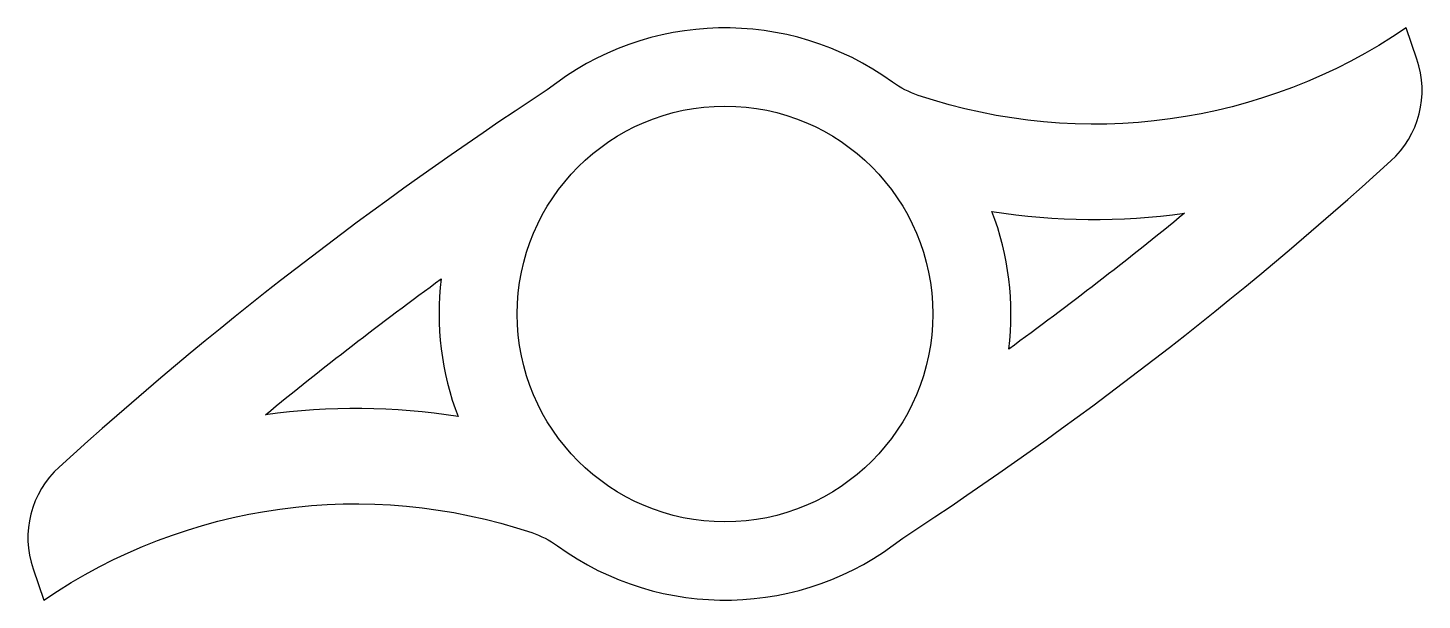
# Model space of a CAD drawing. Header units: inches. Extents: x -1.83 to 1.83, y -0.75 to 0.75.
import ezdxf

# ---------------------------------------------------------------- set-up
doc = ezdxf.new("R2010")
doc.units = ezdxf.units.IN
doc.header["$MEASUREMENT"] = 0

msp = doc.modelspace()

# ---------------------------------------------------------------- linework, layer by layer
for points in [[(-1.7465, -0.4011, 0.300259), (-1.8148, -0.668), (-1.7865, -0.75, -0.234889), (-0.5065, -0.5732, -0.075672), (-0.4396, -0.6077, 0.336201), (0.4663, -0.5874, 0.039672), (1.7465, 0.4011, 0.300259), (1.8148, 0.668), (1.7865, 0.75, -0.234889), (0.5065, 0.5732, -0.075672), (0.4396, 0.6077, 0.336201), (-0.4663, 0.5874, 0.039672)], [(0.7443, -0.0922, 0.123145), (0.7001, 0.269, 0.074674), (1.2054, 0.2642, -0.014633)], [(-0.7443, 0.0922, 0.123145), (-0.7001, -0.269, 0.074674), (-1.2054, -0.2642, -0.014633)]]:
    msp.add_lwpolyline(points, format="xyb", close=True)
msp.add_circle((0, 0), 0.545)

doc.saveas('drawing.dxf')
